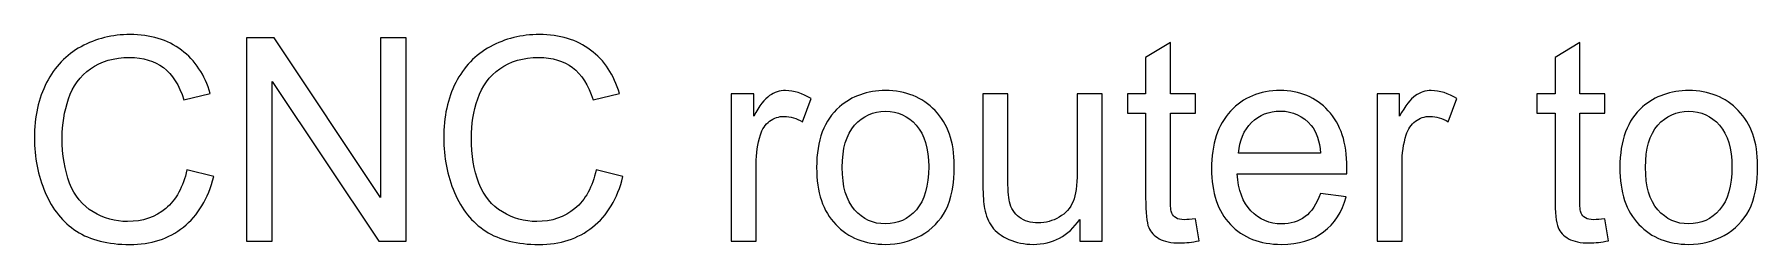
# Model space of a CAD drawing. Header units: centimetres. Extents: x -24.8 to 34.2, y -10 to 25.5.
# Drawn here: x 28.46 to 33.61, y 5.93 to 6.55 of the extents above; entities that cross this region are included whole.
import ezdxf

# ---------------------------------------------------------------- set-up
doc = ezdxf.new("R2010")
doc.units = ezdxf.units.CM
doc.header["$MEASUREMENT"] = 0
doc.layers.add('Layer 1', color=7, linetype='Continuous')

msp = doc.modelspace()

# ---------------------------------------------------------------- linework, layer by layer
at = {"layer": 'Layer 1', "color": 250}
for points, knots in [([(28.91999, 6.14956), (28.91999, 6.14956), (29.00029, 6.12924), (29.00029, 6.12924), (29.00029, 6.12924), (28.98349, 6.06348), (28.95316, 6.01325), (28.90955, 5.97854), (28.90955, 5.97854), (28.86581, 5.94396), (28.81247, 5.92675), (28.74925, 5.92675), (28.74925, 5.92675), (28.68392, 5.92675), (28.63086, 5.94001), (28.58994, 5.96654), (28.58994, 5.96654), (28.54902, 5.99321), (28.51783, 6.03173), (28.49652, 6.08211), (28.49652, 6.08211), (28.47522, 6.13263), (28.46449, 6.18681), (28.46449, 6.24467), (28.46449, 6.24467), (28.46449, 6.30775), (28.47649, 6.36278), (28.50062, 6.40977), (28.50062, 6.40977), (28.52475, 6.45676), (28.55904, 6.49246), (28.60363, 6.51687), (28.60363, 6.51687), (28.64808, 6.54128), (28.69704, 6.55342), (28.75052, 6.55342), (28.75052, 6.55342), (28.8112, 6.55342), (28.86214, 6.53804), (28.90349, 6.50713), (28.90349, 6.50713), (28.94483, 6.47623), (28.97362, 6.43291), (28.98984, 6.37689), (28.98984, 6.37689), (28.98984, 6.37689), (28.91096, 6.35826), (28.91096, 6.35826), (28.91096, 6.35826), (28.89685, 6.40243), (28.87653, 6.43446), (28.84972, 6.45464), (28.84972, 6.45464), (28.82305, 6.47482), (28.78947, 6.48484), (28.74883, 6.48484), (28.74883, 6.48484), (28.70226, 6.48484), (28.66346, 6.47369), (28.63213, 6.4514), (28.63213, 6.4514), (28.6008, 6.42896), (28.57879, 6.39904), (28.56623, 6.36137), (28.56623, 6.36137), (28.55353, 6.32383), (28.54718, 6.28503), (28.54718, 6.24509), (28.54718, 6.24509), (28.54718, 6.19345), (28.55466, 6.14857), (28.56962, 6.11005), (28.56962, 6.11005), (28.58472, 6.07167), (28.608, 6.04288), (28.63975, 6.02383), (28.63975, 6.02383), (28.6715, 6.00478), (28.70579, 5.99533), (28.74276, 5.99533), (28.74276, 5.99533), (28.78763, 5.99533), (28.82559, 6.00831), (28.85678, 6.03413), (28.85678, 6.03413), (28.88796, 6.0601), (28.90899, 6.09862), (28.91999, 6.14956)], [0, 0, 0, 0, 0.0454545, 0.0454545, 0.0454545, 0.0454545, 0.0909091, 0.0909091, 0.0909091, 0.0909091, 0.1363636, 0.1363636, 0.1363636, 0.1363636, 0.1818182, 0.1818182, 0.1818182, 0.1818182, 0.2272727, 0.2272727, 0.2272727, 0.2272727, 0.2727273, 0.2727273, 0.2727273, 0.2727273, 0.3181818, 0.3181818, 0.3181818, 0.3181818, 0.3636364, 0.3636364, 0.3636364, 0.3636364, 0.4090909, 0.4090909, 0.4090909, 0.4090909, 0.4545455, 0.4545455, 0.4545455, 0.4545455, 0.5, 0.5, 0.5, 0.5, 0.5454545, 0.5454545, 0.5454545, 0.5454545, 0.5909091, 0.5909091, 0.5909091, 0.5909091, 0.6363636, 0.6363636, 0.6363636, 0.6363636, 0.6818182, 0.6818182, 0.6818182, 0.6818182, 0.7272727, 0.7272727, 0.7272727, 0.7272727, 0.7727273, 0.7727273, 0.7727273, 0.7727273, 0.8181818, 0.8181818, 0.8181818, 0.8181818, 0.8636364, 0.8636364, 0.8636364, 0.8636364, 0.9090909, 0.9090909, 0.9090909, 0.9090909, 0.9545455, 0.9545455, 0.9545455, 0.9545455, 1, 1, 1, 1]), ([(29.09822, 5.93705), (29.09822, 5.93705), (29.09822, 6.54312), (29.09822, 6.54312), (29.09822, 6.54312), (29.09822, 6.54312), (29.18048, 6.54312), (29.18048, 6.54312), (29.18048, 6.54312), (29.18048, 6.54312), (29.49883, 6.06729), (29.49883, 6.06729), (29.49883, 6.06729), (29.49883, 6.06729), (29.49883, 6.54312), (29.49883, 6.54312), (29.49883, 6.54312), (29.49883, 6.54312), (29.57573, 6.54312), (29.57573, 6.54312), (29.57573, 6.54312), (29.57573, 6.54312), (29.57573, 5.93705), (29.57573, 5.93705), (29.57573, 5.93705), (29.57573, 5.93705), (29.49347, 5.93705), (29.49347, 5.93705), (29.49347, 5.93705), (29.49347, 5.93705), (29.17512, 6.4133), (29.17512, 6.4133), (29.17512, 6.4133), (29.17512, 6.4133), (29.17512, 5.93705), (29.17512, 5.93705), (29.17512, 5.93705), (29.17512, 5.93705), (29.09822, 5.93705), (29.09822, 5.93705)], [0, 0, 0, 0, 0.1, 0.1, 0.1, 0.1, 0.2, 0.2, 0.2, 0.2, 0.3, 0.3, 0.3, 0.3, 0.4, 0.4, 0.4, 0.4, 0.5, 0.5, 0.5, 0.5, 0.6, 0.6, 0.6, 0.6, 0.7, 0.7, 0.7, 0.7, 0.8, 0.8, 0.8, 0.8, 0.9, 0.9, 0.9, 0.9, 1, 1, 1, 1]), ([(30.14285, 6.14956), (30.14285, 6.14956), (30.22315, 6.12924), (30.22315, 6.12924), (30.22315, 6.12924), (30.20635, 6.06348), (30.17602, 6.01325), (30.13241, 5.97854), (30.13241, 5.97854), (30.08867, 5.94396), (30.03533, 5.92675), (29.97211, 5.92675), (29.97211, 5.92675), (29.90678, 5.92675), (29.85372, 5.94001), (29.8128, 5.96654), (29.8128, 5.96654), (29.77188, 5.99321), (29.74069, 6.03173), (29.71938, 6.08211), (29.71938, 6.08211), (29.69808, 6.13263), (29.68735, 6.18681), (29.68735, 6.24467), (29.68735, 6.24467), (29.68735, 6.30775), (29.69935, 6.36278), (29.72348, 6.40977), (29.72348, 6.40977), (29.74761, 6.45676), (29.7819, 6.49246), (29.82649, 6.51687), (29.82649, 6.51687), (29.87094, 6.54128), (29.9199, 6.55342), (29.97338, 6.55342), (29.97338, 6.55342), (30.03406, 6.55342), (30.085, 6.53804), (30.12635, 6.50713), (30.12635, 6.50713), (30.16769, 6.47623), (30.19648, 6.43291), (30.2127, 6.37689), (30.2127, 6.37689), (30.2127, 6.37689), (30.13382, 6.35826), (30.13382, 6.35826), (30.13382, 6.35826), (30.11971, 6.40243), (30.09939, 6.43446), (30.07258, 6.45464), (30.07258, 6.45464), (30.04591, 6.47482), (30.01233, 6.48484), (29.97169, 6.48484), (29.97169, 6.48484), (29.92512, 6.48484), (29.88632, 6.47369), (29.85499, 6.4514), (29.85499, 6.4514), (29.82366, 6.42896), (29.80165, 6.39904), (29.78909, 6.36137), (29.78909, 6.36137), (29.77639, 6.32383), (29.77004, 6.28503), (29.77004, 6.24509), (29.77004, 6.24509), (29.77004, 6.19345), (29.77752, 6.14857), (29.79248, 6.11005), (29.79248, 6.11005), (29.80758, 6.07167), (29.83086, 6.04288), (29.86261, 6.02383), (29.86261, 6.02383), (29.89436, 6.00478), (29.92865, 5.99533), (29.96562, 5.99533), (29.96562, 5.99533), (30.01049, 5.99533), (30.04845, 6.00831), (30.07964, 6.03413), (30.07964, 6.03413), (30.11082, 6.0601), (30.13185, 6.09862), (30.14285, 6.14956)], [0, 0, 0, 0, 0.0454545, 0.0454545, 0.0454545, 0.0454545, 0.0909091, 0.0909091, 0.0909091, 0.0909091, 0.1363636, 0.1363636, 0.1363636, 0.1363636, 0.1818182, 0.1818182, 0.1818182, 0.1818182, 0.2272727, 0.2272727, 0.2272727, 0.2272727, 0.2727273, 0.2727273, 0.2727273, 0.2727273, 0.3181818, 0.3181818, 0.3181818, 0.3181818, 0.3636364, 0.3636364, 0.3636364, 0.3636364, 0.4090909, 0.4090909, 0.4090909, 0.4090909, 0.4545455, 0.4545455, 0.4545455, 0.4545455, 0.5, 0.5, 0.5, 0.5, 0.5454545, 0.5454545, 0.5454545, 0.5454545, 0.5909091, 0.5909091, 0.5909091, 0.5909091, 0.6363636, 0.6363636, 0.6363636, 0.6363636, 0.6818182, 0.6818182, 0.6818182, 0.6818182, 0.7272727, 0.7272727, 0.7272727, 0.7272727, 0.7727273, 0.7727273, 0.7727273, 0.7727273, 0.8181818, 0.8181818, 0.8181818, 0.8181818, 0.8636364, 0.8636364, 0.8636364, 0.8636364, 0.9090909, 0.9090909, 0.9090909, 0.9090909, 0.9545455, 0.9545455, 0.9545455, 0.9545455, 1, 1, 1, 1]), ([(31.93382, 6.00365), (31.93382, 6.00365), (31.94454, 5.9379), (31.94454, 5.9379), (31.94454, 5.9379), (31.92366, 5.93352), (31.90489, 5.93126), (31.88838, 5.93126), (31.88838, 5.93126), (31.86129, 5.93126), (31.8404, 5.9355), (31.82544, 5.94411), (31.82544, 5.94411), (31.81063, 5.95257), (31.80019, 5.96386), (31.79412, 5.97783), (31.79412, 5.97783), (31.78805, 5.99166), (31.78495, 6.02101), (31.78495, 6.0656), (31.78495, 6.0656), (31.78495, 6.0656), (31.78495, 6.31819), (31.78495, 6.31819), (31.78495, 6.31819), (31.78495, 6.31819), (31.73034, 6.31819), (31.73034, 6.31819), (31.73034, 6.31819), (31.73034, 6.31819), (31.73034, 6.37604), (31.73034, 6.37604), (31.73034, 6.37604), (31.73034, 6.37604), (31.78495, 6.37604), (31.78495, 6.37604), (31.78495, 6.37604), (31.78495, 6.37604), (31.78495, 6.48484), (31.78495, 6.48484), (31.78495, 6.48484), (31.78495, 6.48484), (31.85903, 6.52943), (31.85903, 6.52943), (31.85903, 6.52943), (31.85903, 6.52943), (31.85903, 6.37604), (31.85903, 6.37604), (31.85903, 6.37604), (31.85903, 6.37604), (31.93382, 6.37604), (31.93382, 6.37604), (31.93382, 6.37604), (31.93382, 6.37604), (31.93382, 6.31819), (31.93382, 6.31819), (31.93382, 6.31819), (31.93382, 6.31819), (31.85903, 6.31819), (31.85903, 6.31819), (31.85903, 6.31819), (31.85903, 6.31819), (31.85903, 6.06151), (31.85903, 6.06151), (31.85903, 6.06151), (31.85903, 6.0402), (31.8603, 6.02665), (31.86284, 6.02059), (31.86284, 6.02059), (31.86552, 6.01452), (31.86975, 6.00972), (31.87568, 6.00605), (31.87568, 6.00605), (31.88161, 6.00253), (31.89007, 6.00069), (31.90108, 6.00069), (31.90108, 6.00069), (31.90941, 6.00069), (31.92027, 6.00168), (31.93382, 6.00365)], [0, 0, 0, 0, 0.05, 0.05, 0.05, 0.05, 0.1, 0.1, 0.1, 0.1, 0.15, 0.15, 0.15, 0.15, 0.2, 0.2, 0.2, 0.2, 0.25, 0.25, 0.25, 0.25, 0.3, 0.3, 0.3, 0.3, 0.35, 0.35, 0.35, 0.35, 0.4, 0.4, 0.4, 0.4, 0.45, 0.45, 0.45, 0.45, 0.5, 0.5, 0.5, 0.5, 0.55, 0.55, 0.55, 0.55, 0.6, 0.6, 0.6, 0.6, 0.65, 0.65, 0.65, 0.65, 0.7, 0.7, 0.7, 0.7, 0.75, 0.75, 0.75, 0.75, 0.8, 0.8, 0.8, 0.8, 0.85, 0.85, 0.85, 0.85, 0.9, 0.9, 0.9, 0.9, 0.95, 0.95, 0.95, 0.95, 1, 1, 1, 1]), ([(33.1571, 6.00365), (33.1571, 6.00365), (33.16782, 5.9379), (33.16782, 5.9379), (33.16782, 5.9379), (33.14694, 5.93352), (33.12817, 5.93126), (33.11166, 5.93126), (33.11166, 5.93126), (33.08457, 5.93126), (33.06368, 5.9355), (33.04872, 5.94411), (33.04872, 5.94411), (33.03391, 5.95257), (33.02347, 5.96386), (33.0174, 5.97783), (33.0174, 5.97783), (33.01133, 5.99166), (33.00823, 6.02101), (33.00823, 6.0656), (33.00823, 6.0656), (33.00823, 6.0656), (33.00823, 6.31819), (33.00823, 6.31819), (33.00823, 6.31819), (33.00823, 6.31819), (32.95362, 6.31819), (32.95362, 6.31819), (32.95362, 6.31819), (32.95362, 6.31819), (32.95362, 6.37604), (32.95362, 6.37604), (32.95362, 6.37604), (32.95362, 6.37604), (33.00823, 6.37604), (33.00823, 6.37604), (33.00823, 6.37604), (33.00823, 6.37604), (33.00823, 6.48484), (33.00823, 6.48484), (33.00823, 6.48484), (33.00823, 6.48484), (33.08231, 6.52943), (33.08231, 6.52943), (33.08231, 6.52943), (33.08231, 6.52943), (33.08231, 6.37604), (33.08231, 6.37604), (33.08231, 6.37604), (33.08231, 6.37604), (33.1571, 6.37604), (33.1571, 6.37604), (33.1571, 6.37604), (33.1571, 6.37604), (33.1571, 6.31819), (33.1571, 6.31819), (33.1571, 6.31819), (33.1571, 6.31819), (33.08231, 6.31819), (33.08231, 6.31819), (33.08231, 6.31819), (33.08231, 6.31819), (33.08231, 6.06151), (33.08231, 6.06151), (33.08231, 6.06151), (33.08231, 6.0402), (33.08358, 6.02665), (33.08612, 6.02059), (33.08612, 6.02059), (33.0888, 6.01452), (33.09303, 6.00972), (33.09896, 6.00605), (33.09896, 6.00605), (33.10489, 6.00253), (33.11335, 6.00069), (33.12436, 6.00069), (33.12436, 6.00069), (33.13269, 6.00069), (33.14355, 6.00168), (33.1571, 6.00365)], [0, 0, 0, 0, 0.05, 0.05, 0.05, 0.05, 0.1, 0.1, 0.1, 0.1, 0.15, 0.15, 0.15, 0.15, 0.2, 0.2, 0.2, 0.2, 0.25, 0.25, 0.25, 0.25, 0.3, 0.3, 0.3, 0.3, 0.35, 0.35, 0.35, 0.35, 0.4, 0.4, 0.4, 0.4, 0.45, 0.45, 0.45, 0.45, 0.5, 0.5, 0.5, 0.5, 0.55, 0.55, 0.55, 0.55, 0.6, 0.6, 0.6, 0.6, 0.65, 0.65, 0.65, 0.65, 0.7, 0.7, 0.7, 0.7, 0.75, 0.75, 0.75, 0.75, 0.8, 0.8, 0.8, 0.8, 0.85, 0.85, 0.85, 0.85, 0.9, 0.9, 0.9, 0.9, 0.95, 0.95, 0.95, 0.95, 1, 1, 1, 1]), ([(30.54685, 5.93705), (30.54685, 5.93705), (30.54685, 6.37604), (30.54685, 6.37604), (30.54685, 6.37604), (30.54685, 6.37604), (30.61374, 6.37604), (30.61374, 6.37604), (30.61374, 6.37604), (30.61374, 6.37604), (30.61374, 6.30958), (30.61374, 6.30958), (30.61374, 6.30958), (30.63081, 6.34062), (30.64662, 6.36123), (30.66115, 6.3711), (30.66115, 6.3711), (30.67555, 6.38098), (30.69149, 6.38606), (30.70885, 6.38606), (30.70885, 6.38606), (30.73396, 6.38606), (30.75936, 6.37802), (30.78533, 6.36207), (30.78533, 6.36207), (30.78533, 6.36207), (30.75965, 6.29293), (30.75965, 6.29293), (30.75965, 6.29293), (30.74158, 6.30379), (30.72338, 6.30916), (30.70518, 6.30916), (30.70518, 6.30916), (30.68881, 6.30916), (30.67428, 6.30422), (30.66129, 6.29448), (30.66129, 6.29448), (30.64831, 6.2846), (30.63914, 6.27106), (30.63364, 6.2537), (30.63364, 6.2537), (30.62531, 6.22731), (30.62122, 6.19839), (30.62122, 6.16692), (30.62122, 6.16692), (30.62122, 6.16692), (30.62122, 5.93705), (30.62122, 5.93705), (30.62122, 5.93705), (30.62122, 5.93705), (30.54685, 5.93705), (30.54685, 5.93705)], [0, 0, 0, 0, 0.0769231, 0.0769231, 0.0769231, 0.0769231, 0.1538462, 0.1538462, 0.1538462, 0.1538462, 0.2307692, 0.2307692, 0.2307692, 0.2307692, 0.3076923, 0.3076923, 0.3076923, 0.3076923, 0.3846154, 0.3846154, 0.3846154, 0.3846154, 0.4615385, 0.4615385, 0.4615385, 0.4615385, 0.5384615, 0.5384615, 0.5384615, 0.5384615, 0.6153846, 0.6153846, 0.6153846, 0.6153846, 0.6923077, 0.6923077, 0.6923077, 0.6923077, 0.7692308, 0.7692308, 0.7692308, 0.7692308, 0.8461538, 0.8461538, 0.8461538, 0.8461538, 0.9230769, 0.9230769, 0.9230769, 0.9230769, 1, 1, 1, 1]), ([(30.80184, 6.15662), (30.80184, 6.2379), (30.82442, 6.29815), (30.86971, 6.33724), (30.86971, 6.33724), (30.90739, 6.36969), (30.95339, 6.38606), (31.00772, 6.38606), (31.00772, 6.38606), (31.06812, 6.38606), (31.1175, 6.36631), (31.15574, 6.32665), (31.15574, 6.32665), (31.19413, 6.28714), (31.21318, 6.23253), (31.21318, 6.16283), (31.21318, 6.16283), (31.21318, 6.10624), (31.20471, 6.06179), (31.18778, 6.02948), (31.18778, 6.02948), (31.17084, 5.99702), (31.14615, 5.9719), (31.11384, 5.95398), (31.11384, 5.95398), (31.08138, 5.93606), (31.0461, 5.92717), (31.00772, 5.92717), (31.00772, 5.92717), (30.94634, 5.92717), (30.89667, 5.94679), (30.85871, 5.9863), (30.85871, 5.9863), (30.82075, 6.02567), (30.80184, 6.08239), (30.80184, 6.15662)], [0, 0, 0, 0, 0.1111111, 0.1111111, 0.1111111, 0.1111111, 0.2222222, 0.2222222, 0.2222222, 0.2222222, 0.3333333, 0.3333333, 0.3333333, 0.3333333, 0.4444444, 0.4444444, 0.4444444, 0.4444444, 0.5555556, 0.5555556, 0.5555556, 0.5555556, 0.6666667, 0.6666667, 0.6666667, 0.6666667, 0.7777778, 0.7777778, 0.7777778, 0.7777778, 0.8888889, 0.8888889, 0.8888889, 0.8888889, 1, 1, 1, 1]), ([(32.30705, 6.07844), (32.30705, 6.07844), (32.38396, 6.06899), (32.38396, 6.06899), (32.38396, 6.06899), (32.37182, 6.02397), (32.34939, 5.98912), (32.31665, 5.96428), (32.31665, 5.96428), (32.28377, 5.93959), (32.24186, 5.92717), (32.19092, 5.92717), (32.19092, 5.92717), (32.12671, 5.92717), (32.07577, 5.94693), (32.03824, 5.98644), (32.03824, 5.98644), (32.00056, 6.02595), (31.98179, 6.08141), (31.98179, 6.15281), (31.98179, 6.15281), (31.98179, 6.22675), (32.00084, 6.28404), (32.0388, 6.32482), (32.0388, 6.32482), (32.0769, 6.3656), (32.12615, 6.38606), (32.18683, 6.38606), (32.18683, 6.38606), (32.24553, 6.38606), (32.29351, 6.36602), (32.33062, 6.32609), (32.33062, 6.32609), (32.36787, 6.28616), (32.3865, 6.22985), (32.3865, 6.15746), (32.3865, 6.15746), (32.3865, 6.15295), (32.38636, 6.14632), (32.38607, 6.13757), (32.38607, 6.13757), (32.38607, 6.13757), (32.0587, 6.13757), (32.0587, 6.13757), (32.0587, 6.13757), (32.06138, 6.08931), (32.07507, 6.05234), (32.09962, 6.0268), (32.09962, 6.0268), (32.12417, 6.00111), (32.15465, 5.98827), (32.19134, 5.98827), (32.19134, 5.98827), (32.21858, 5.98827), (32.24186, 5.99547), (32.26119, 6.00986), (32.26119, 6.00986), (32.28052, 6.02411), (32.29576, 6.04697), (32.30705, 6.07844)], [0, 0, 0, 0, 0.0666667, 0.0666667, 0.0666667, 0.0666667, 0.1333333, 0.1333333, 0.1333333, 0.1333333, 0.2, 0.2, 0.2, 0.2, 0.2666667, 0.2666667, 0.2666667, 0.2666667, 0.3333333, 0.3333333, 0.3333333, 0.3333333, 0.4, 0.4, 0.4, 0.4, 0.4666667, 0.4666667, 0.4666667, 0.4666667, 0.5333333, 0.5333333, 0.5333333, 0.5333333, 0.6, 0.6, 0.6, 0.6, 0.6666667, 0.6666667, 0.6666667, 0.6666667, 0.7333333, 0.7333333, 0.7333333, 0.7333333, 0.8, 0.8, 0.8, 0.8, 0.8666667, 0.8666667, 0.8666667, 0.8666667, 0.9333333, 0.9333333, 0.9333333, 0.9333333, 1, 1, 1, 1]), ([(32.47666, 5.93705), (32.47666, 5.93705), (32.47666, 6.37604), (32.47666, 6.37604), (32.47666, 6.37604), (32.47666, 6.37604), (32.54355, 6.37604), (32.54355, 6.37604), (32.54355, 6.37604), (32.54355, 6.37604), (32.54355, 6.30958), (32.54355, 6.30958), (32.54355, 6.30958), (32.56062, 6.34062), (32.57643, 6.36123), (32.59096, 6.3711), (32.59096, 6.3711), (32.60536, 6.38098), (32.6213, 6.38606), (32.63866, 6.38606), (32.63866, 6.38606), (32.66377, 6.38606), (32.68917, 6.37802), (32.71514, 6.36207), (32.71514, 6.36207), (32.71514, 6.36207), (32.68946, 6.29293), (32.68946, 6.29293), (32.68946, 6.29293), (32.67139, 6.30379), (32.65319, 6.30916), (32.63499, 6.30916), (32.63499, 6.30916), (32.61862, 6.30916), (32.60409, 6.30422), (32.5911, 6.29448), (32.5911, 6.29448), (32.57812, 6.2846), (32.56895, 6.27106), (32.56345, 6.2537), (32.56345, 6.2537), (32.55512, 6.22731), (32.55103, 6.19839), (32.55103, 6.16692), (32.55103, 6.16692), (32.55103, 6.16692), (32.55103, 5.93705), (32.55103, 5.93705), (32.55103, 5.93705), (32.55103, 5.93705), (32.47666, 5.93705), (32.47666, 5.93705)], [0, 0, 0, 0, 0.0769231, 0.0769231, 0.0769231, 0.0769231, 0.1538462, 0.1538462, 0.1538462, 0.1538462, 0.2307692, 0.2307692, 0.2307692, 0.2307692, 0.3076923, 0.3076923, 0.3076923, 0.3076923, 0.3846154, 0.3846154, 0.3846154, 0.3846154, 0.4615385, 0.4615385, 0.4615385, 0.4615385, 0.5384615, 0.5384615, 0.5384615, 0.5384615, 0.6153846, 0.6153846, 0.6153846, 0.6153846, 0.6923077, 0.6923077, 0.6923077, 0.6923077, 0.7692308, 0.7692308, 0.7692308, 0.7692308, 0.8461538, 0.8461538, 0.8461538, 0.8461538, 0.9230769, 0.9230769, 0.9230769, 0.9230769, 1, 1, 1, 1]), ([(33.20211, 6.15662), (33.20211, 6.2379), (33.22469, 6.29815), (33.26998, 6.33724), (33.26998, 6.33724), (33.30766, 6.36969), (33.35366, 6.38606), (33.40799, 6.38606), (33.40799, 6.38606), (33.46839, 6.38606), (33.51777, 6.36631), (33.55601, 6.32665), (33.55601, 6.32665), (33.5944, 6.28714), (33.61345, 6.23253), (33.61345, 6.16283), (33.61345, 6.16283), (33.61345, 6.10624), (33.60498, 6.06179), (33.58805, 6.02948), (33.58805, 6.02948), (33.57111, 5.99702), (33.54642, 5.9719), (33.51411, 5.95398), (33.51411, 5.95398), (33.48165, 5.93606), (33.44637, 5.92717), (33.40799, 5.92717), (33.40799, 5.92717), (33.34661, 5.92717), (33.29694, 5.94679), (33.25898, 5.9863), (33.25898, 5.9863), (33.22102, 6.02567), (33.20211, 6.08239), (33.20211, 6.15662)], [0, 0, 0, 0, 0.1111111, 0.1111111, 0.1111111, 0.1111111, 0.2222222, 0.2222222, 0.2222222, 0.2222222, 0.3333333, 0.3333333, 0.3333333, 0.3333333, 0.4444444, 0.4444444, 0.4444444, 0.4444444, 0.5555556, 0.5555556, 0.5555556, 0.5555556, 0.6666667, 0.6666667, 0.6666667, 0.6666667, 0.7777778, 0.7777778, 0.7777778, 0.7777778, 0.8888889, 0.8888889, 0.8888889, 0.8888889, 1, 1, 1, 1]), ([(31.58824, 5.93705), (31.58824, 5.93705), (31.58824, 6.00154), (31.58824, 6.00154), (31.58824, 6.00154), (31.55395, 5.95187), (31.50753, 5.92717), (31.44883, 5.92717), (31.44883, 5.92717), (31.423, 5.92717), (31.39873, 5.93211), (31.3763, 5.94199), (31.3763, 5.94199), (31.35386, 5.95187), (31.33721, 5.96443), (31.32634, 5.97938), (31.32634, 5.97938), (31.31534, 5.99448), (31.30772, 6.01283), (31.30334, 6.03456), (31.30334, 6.03456), (31.30038, 6.04923), (31.29883, 6.07237), (31.29883, 6.10412), (31.29883, 6.10412), (31.29883, 6.10412), (31.29883, 6.37604), (31.29883, 6.37604), (31.29883, 6.37604), (31.29883, 6.37604), (31.37319, 6.37604), (31.37319, 6.37604), (31.37319, 6.37604), (31.37319, 6.37604), (31.37319, 6.13263), (31.37319, 6.13263), (31.37319, 6.13263), (31.37319, 6.09368), (31.37474, 6.06758), (31.37771, 6.05403), (31.37771, 6.05403), (31.3825, 6.03442), (31.39238, 6.01918), (31.40748, 6.00789), (31.40748, 6.00789), (31.42272, 5.99674), (31.44149, 5.99124), (31.46378, 5.99124), (31.46378, 5.99124), (31.48608, 5.99124), (31.50696, 5.99688), (31.52658, 6.00831), (31.52658, 6.00831), (31.54619, 6.01974), (31.56002, 6.0354), (31.56806, 6.05502), (31.56806, 6.05502), (31.57625, 6.07477), (31.58034, 6.10342), (31.58034, 6.14081), (31.58034, 6.14081), (31.58034, 6.14081), (31.58034, 6.37604), (31.58034, 6.37604), (31.58034, 6.37604), (31.58034, 6.37604), (31.65471, 6.37604), (31.65471, 6.37604), (31.65471, 6.37604), (31.65471, 6.37604), (31.65471, 5.93705), (31.65471, 5.93705), (31.65471, 5.93705), (31.65471, 5.93705), (31.58824, 5.93705), (31.58824, 5.93705)], [0, 0, 0, 0, 0.0526316, 0.0526316, 0.0526316, 0.0526316, 0.1052632, 0.1052632, 0.1052632, 0.1052632, 0.1578947, 0.1578947, 0.1578947, 0.1578947, 0.2105263, 0.2105263, 0.2105263, 0.2105263, 0.2631579, 0.2631579, 0.2631579, 0.2631579, 0.3157895, 0.3157895, 0.3157895, 0.3157895, 0.3684211, 0.3684211, 0.3684211, 0.3684211, 0.4210526, 0.4210526, 0.4210526, 0.4210526, 0.4736842, 0.4736842, 0.4736842, 0.4736842, 0.5263158, 0.5263158, 0.5263158, 0.5263158, 0.5789474, 0.5789474, 0.5789474, 0.5789474, 0.6315789, 0.6315789, 0.6315789, 0.6315789, 0.6842105, 0.6842105, 0.6842105, 0.6842105, 0.7368421, 0.7368421, 0.7368421, 0.7368421, 0.7894737, 0.7894737, 0.7894737, 0.7894737, 0.8421053, 0.8421053, 0.8421053, 0.8421053, 0.8947368, 0.8947368, 0.8947368, 0.8947368, 0.9473684, 0.9473684, 0.9473684, 0.9473684, 1, 1, 1, 1]), ([(30.87832, 6.15662), (30.87832, 6.10031), (30.8906, 6.05826), (30.91515, 6.03032), (30.91515, 6.03032), (30.93971, 6.00224), (30.97061, 5.98827), (31.00772, 5.98827), (31.00772, 5.98827), (31.04469, 5.98827), (31.07545, 6.00238), (31.10001, 6.03046), (31.10001, 6.03046), (31.12442, 6.05855), (31.13669, 6.10144), (31.13669, 6.15902), (31.13669, 6.15902), (31.13669, 6.21334), (31.12442, 6.25455), (31.09972, 6.28249), (31.09972, 6.28249), (31.07503, 6.31043), (31.04441, 6.3244), (31.00772, 6.3244), (31.00772, 6.3244), (30.97061, 6.3244), (30.93971, 6.31043), (30.91515, 6.28263), (30.91515, 6.28263), (30.8906, 6.25483), (30.87832, 6.21278), (30.87832, 6.15662)], [0, 0, 0, 0, 0.125, 0.125, 0.125, 0.125, 0.25, 0.25, 0.25, 0.25, 0.375, 0.375, 0.375, 0.375, 0.5, 0.5, 0.5, 0.5, 0.625, 0.625, 0.625, 0.625, 0.75, 0.75, 0.75, 0.75, 0.875, 0.875, 0.875, 0.875, 1, 1, 1, 1]), ([(32.06279, 6.19881), (32.06279, 6.19881), (32.3079, 6.19881), (32.3079, 6.19881), (32.3079, 6.19881), (32.30465, 6.23564), (32.2952, 6.26344), (32.27982, 6.28178), (32.27982, 6.28178), (32.25611, 6.31043), (32.22535, 6.32482), (32.18767, 6.32482), (32.18767, 6.32482), (32.15353, 6.32482), (32.12474, 6.31339), (32.10146, 6.29053), (32.10146, 6.29053), (32.07817, 6.26767), (32.06533, 6.23705), (32.06279, 6.19881)], [0, 0, 0, 0, 0.2, 0.2, 0.2, 0.2, 0.4, 0.4, 0.4, 0.4, 0.6, 0.6, 0.6, 0.6, 0.8, 0.8, 0.8, 0.8, 1, 1, 1, 1]), ([(33.27859, 6.15662), (33.27859, 6.10031), (33.29087, 6.05826), (33.31542, 6.03032), (33.31542, 6.03032), (33.33998, 6.00224), (33.37088, 5.98827), (33.40799, 5.98827), (33.40799, 5.98827), (33.44496, 5.98827), (33.47572, 6.00238), (33.50028, 6.03046), (33.50028, 6.03046), (33.52469, 6.05855), (33.53696, 6.10144), (33.53696, 6.15902), (33.53696, 6.15902), (33.53696, 6.21334), (33.52469, 6.25455), (33.49999, 6.28249), (33.49999, 6.28249), (33.4753, 6.31043), (33.44468, 6.3244), (33.40799, 6.3244), (33.40799, 6.3244), (33.37088, 6.3244), (33.33998, 6.31043), (33.31542, 6.28263), (33.31542, 6.28263), (33.29087, 6.25483), (33.27859, 6.21278), (33.27859, 6.15662)], [0, 0, 0, 0, 0.125, 0.125, 0.125, 0.125, 0.25, 0.25, 0.25, 0.25, 0.375, 0.375, 0.375, 0.375, 0.5, 0.5, 0.5, 0.5, 0.625, 0.625, 0.625, 0.625, 0.75, 0.75, 0.75, 0.75, 0.875, 0.875, 0.875, 0.875, 1, 1, 1, 1])]:
    msp.add_open_spline(points, degree=3, knots=knots, dxfattribs=at)

doc.saveas('drawing.dxf')
